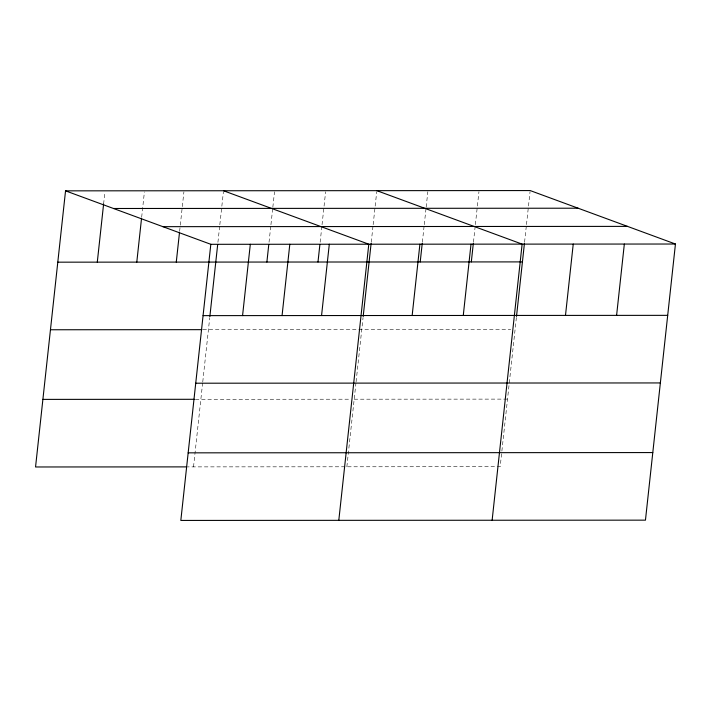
<?xml version="1.0" encoding="UTF-8"?>
<svg xmlns="http://www.w3.org/2000/svg" width="711" height="711" viewBox="0 0 711 711"><rect width="100%" height="100%" fill="white"/><g stroke="black" fill="none" stroke-linecap="round" stroke-linejoin="round"><path stroke-width="0.53" stroke-dasharray="3.56 2.67" d="M103.61 203.995L104.917 191.926M141.676 217.139L144.413 191.899M179.616 231.377L183.909 191.872M193.525 466.878L202.635 382.971M202.759 381.887L209.736 317.675M217.922 242.327L219.708 225.867M219.823 224.774L223.405 191.854M269.025 242.3L270.811 225.84M270.935 224.738L272.722 208.279M272.837 207.185L274.508 191.819M320.137 242.264L321.923 225.805M322.039 224.712L325.62 191.792M346.852 466.789L355.962 382.882M356.087 381.798L363.063 317.577M371.249 242.238L373.035 225.778M373.151 224.676L376.723 191.757M422.352 242.202L424.138 225.743M424.263 224.649L426.049 208.19M426.165 207.088L427.835 191.73M473.464 242.175L475.25 225.716M475.366 224.614L478.947 191.694M516.39 317.488L500.18 466.692L188.042 466.887M524.567 242.14L526.362 225.68M526.478 224.587L530.051 191.668M202.946 329.664L510.738 329.477M195.383 399.298L349.839 399.209M354.194 399.2L507.521 399.111"/><path stroke-width="1.07" d="M65.545 190.85L210.82 244.308L180.825 520.434L645.455 520.15L675.45 244.024L530.175 190.566L65.545 190.85L35.55 466.976L186.94 466.887M97.291 262.146L103.61 203.995M136.788 262.128L141.551 218.233M176.275 262.101L179.501 232.479M209.852 316.582L217.682 244.522M242.567 315.604L250.316 244.282M266.883 262.048L268.785 244.495M282.063 315.586L289.812 244.255M317.986 262.021L319.897 244.46M321.559 315.56L329.3 244.237M338.8 520.336L368.796 244.211L223.521 190.752M363.179 316.493L371.124 243.331M412.158 315.506L419.908 244.175M420.21 261.959L422.236 243.304M463.27 315.471L471.011 244.149M471.313 261.924L473.339 243.269M492.128 520.248L522.123 244.122L376.848 190.664M516.506 316.395L524.451 243.242M565.485 315.408L573.235 244.086M616.597 315.382L624.338 244.06M113.484 208.492L578.114 208.207M162.881 226.667L627.511 226.382M210.82 244.308L675.45 244.024M57.795 262.172L522.425 261.897M203.07 315.631L667.7 315.346M50.454 329.762L201.844 329.664M195.729 383.211L660.359 382.936M42.891 399.386L194.281 399.298M188.166 452.845L652.796 452.569"/></g></svg>
